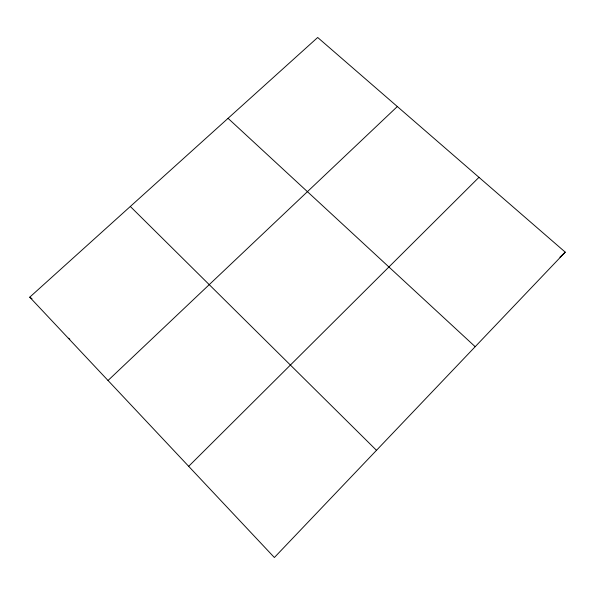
<?xml version="1.0" encoding="UTF-8"?>
<svg xmlns="http://www.w3.org/2000/svg" width="595" height="595" viewBox="0 0 595 595"><rect width="100%" height="100%" fill="white"/><g stroke="black" fill="none" stroke-linecap="round" stroke-linejoin="round"><path stroke-width="0.89" d="M565.25 252.146L274.377 557.515L29.75 297.18L317.685 37.485L565.25 252.146L559.902 257.189M188.682 466.316L478.968 177.332M108.03 380.488L397.326 106.542M68.306 338.213L69.838 339.172M29.75 297.18L31.996 298.72M228.056 118.331L475.189 346.699M130.32 206.48L376.486 450.318"/></g></svg>
